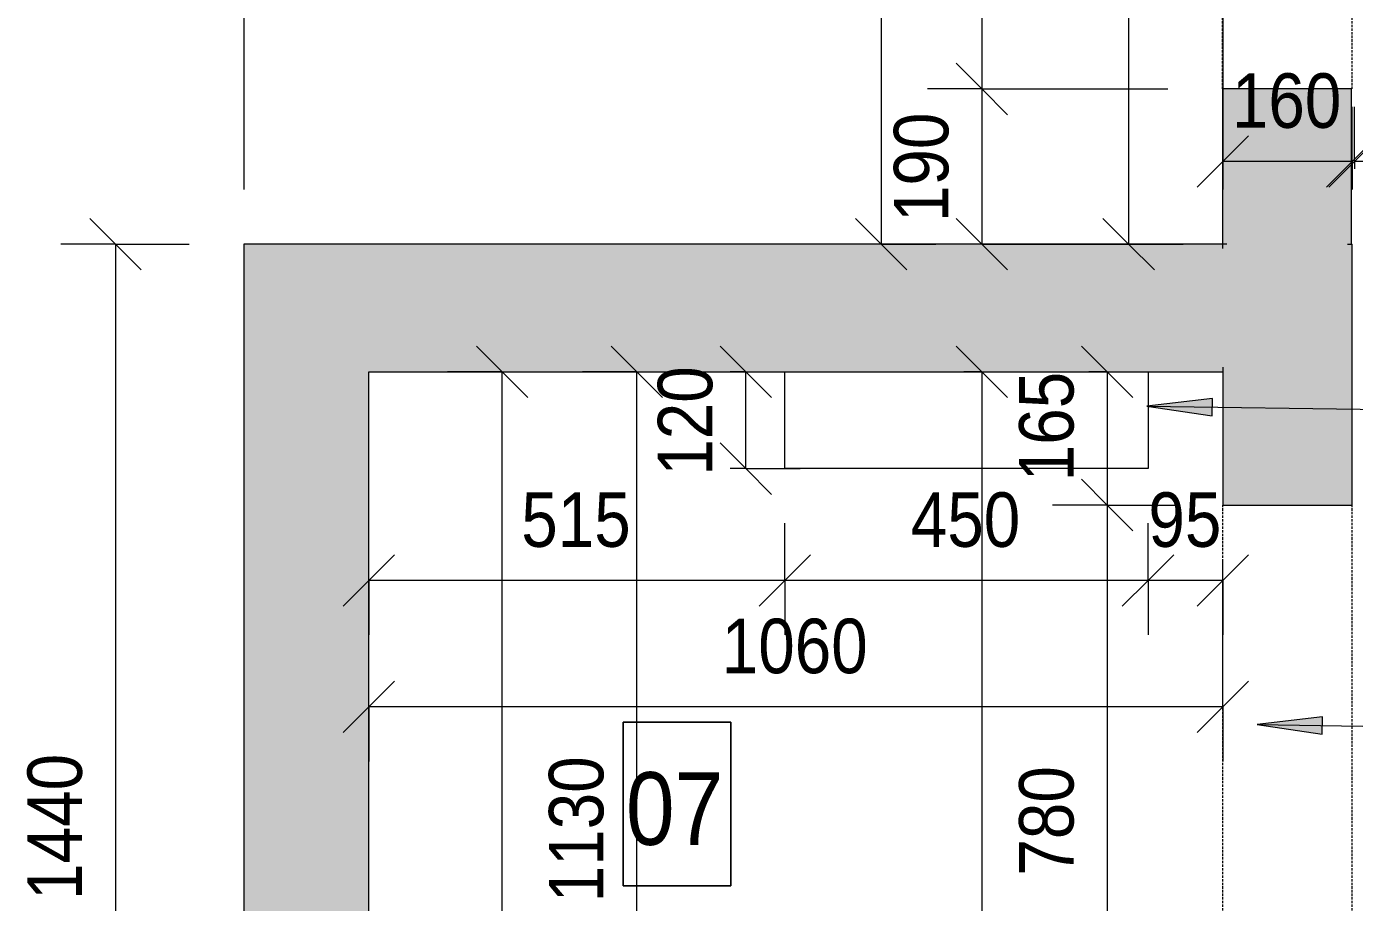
# Model space of a CAD drawing. Header units: millimetres. Extents: x 13896 to 30347, y -17371 to -9261.
# Drawn here: x 20820 to 22465, y -15047 to -13963 of the extents above; entities that cross this region are included whole.
import ezdxf

# ---------------------------------------------------------------- set-up
doc = ezdxf.new("R2010")
doc.units = ezdxf.units.MM
doc.linetypes.add('ADSK_Штрих_ш3 п1_5', pattern=[4.5, 3, -1.5])
for name, color, linetype, lineweight in [('Аннотация', 7, 'Continuous', 9), ('Линии разделители', 7, 'ADSK_Штрих_ш3 п1_5', 9), ('Марки помещений', 7, 'Continuous', 18), ('Размеры', 7, 'Continuous', 9), ('Размеры-45', 7, 'Continuous', 9), ('Стены внутренние', 7, 'Continuous', 20), ('Узлы', 7, 'Continuous', 20)]:
    doc.layers.add(name, color=color, linetype=linetype, lineweight=lineweight)
doc.layers.add('Линии', color=94, linetype='Continuous', lineweight=9, true_color=0x00a600)
doc.styles.add('Century Gothic', font='GOTHIC.TTF', dxfattribs={"width": 0.9, "height": 67.5})
doc.styles.add('Century Gothic_1', font='GOTHIC.TTF', dxfattribs={"width": 0.9, "height": 90})
doc.dimstyles.new('GOT_1_5_округ_до_5', dxfattribs={"dimscale": 304.8, "dimtxt": 70.481358, "dimasz": 0.20876, "dimexe": 0.221457, "dimexo": 0.221457, "dimgap": 0.073819, "dimtad": 1, "dimdec": 0, "dimrnd": 5, "dimdsep": 46, "dimtxsty": 'Century Gothic', "dimblk1": 'OBLIQUE', "dimblk2": 'OBLIQUE', "dimsah": 1, "dimcen": 0.09, "dimazin": 0, "dimtfac": 1, "dimtdec": 4, "dimtix": 1, "dimtmove": 0, "dimatfit": 3, "dimfxl": 1, "dimtvp": 1, "dimtolj": 1, "dimtzin": 0, "dimarcsym": 2})
doc.dimstyles.new('GOT_1_5_округ_до_5_1', dxfattribs={"dimscale": 304.8, "dimtxt": 70.481358, "dimasz": 0.20876, "dimexe": 0.221457, "dimexo": 0.221457, "dimgap": 0.073819, "dimtad": 1, "dimdec": 0, "dimrnd": 5, "dimdsep": 46, "dimtxsty": 'Century Gothic', "dimblk1": 'OBLIQUE', "dimblk2": 'OBLIQUE', "dimsah": 1, "dimcen": 0.09, "dimazin": 0, "dimtfac": 1, "dimtdec": 4, "dimtix": 1, "dimtmove": 2, "dimatfit": 3, "dimfxl": 1, "dimtvp": 1, "dimtolj": 1, "dimtzin": 0, "dimarcsym": 2})

# ---------------------------------------------------------------- blocks, each defined once
blk = doc.blocks.new('DIMBLOCK3-02_Обмерочный план')
at = {"layer": 'Размеры-45'}
for p, q in [((22301.5, -14804.9), (22301.5, -14622.6)), ((21243.8, -14804.9), (21243.8, -14782.3)), ((22301.5, -14804.9), (21243.8, -14804.9)), ((21243.8, -14804.9), (21243.8, -14872.4)), ((22301.5, -14804.9), (22301.5, -14872.4))]:
    blk.add_line(p, q, dxfattribs=at)
at = {"layer": 'Размеры-45', "lineweight": 18}
for p, q in [((21243.8, -14804.9), (21275.6, -14773)), ((22301.5, -14804.9), (22333.3, -14773)), ((21243.8, -14804.9), (21212, -14836.7)), ((22301.5, -14804.9), (22269.7, -14836.7))]:
    blk.add_line(p, q, dxfattribs=at)
at = {"layer": 'Размеры-45', "color": 0, "insert": (21680.9, -14695.8), "char_height": 67.5, "width": 220.17, "attachment_point": 1, "line_spacing_factor": 0.984502, "style": 'Century Gothic'}
blk.add_mtext('1060', dxfattribs=at)
blk = doc.blocks.new('_Oblique')
at = {"color": 0, "linetype": 'ByBlock', "lineweight": -2}
blk.add_line((-0.5, -0.5), (0.5, 0.5), dxfattribs=at)
blk = doc.blocks.new('DIMBLOCK4-02_Обмерочный план')
at = {"layer": 'Размеры-45'}
for p, q in [((22464.5, -14129.7), (22464.5, -14062.2)), ((24486.8, -14129.7), (24486.8, -14062.2)), ((24486.8, -14129.7), (22464.5, -14129.7)), ((22464.5, -14129.7), (22464.5, -14139.1)), ((24486.8, -14129.7), (24486.8, -14169.6))]:
    blk.add_line(p, q, dxfattribs=at)
at = {"layer": 'Размеры-45', "lineweight": 18}
for p, q in [((22464.5, -14129.7), (22496.3, -14097.9)), ((24486.8, -14129.7), (24518.6, -14097.9)), ((22464.5, -14129.7), (22432.7, -14161.6)), ((24486.8, -14129.7), (24455, -14161.6))]:
    blk.add_line(p, q, dxfattribs=at)
at = {"layer": 'Размеры-45', "color": 0, "insert": (23383.9, -14020.7), "char_height": 67.5, "width": 220.17, "attachment_point": 1, "line_spacing_factor": 0.984502, "style": 'Century Gothic'}
blk.add_mtext('2020', dxfattribs=at)
blk = doc.blocks.new('DIMBLOCK6-02_Обмерочный план')
at = {"layer": 'Размеры-45', "lineweight": 18}
for p, q in [((22003, -14390.1), (21971.2, -14358.3)), ((22003, -14390.1), (22034.8, -14422)), ((22003, -16260.1), (21971.2, -16228.3)), ((22003, -16260.1), (22034.8, -16292))]:
    blk.add_line(p, q, dxfattribs=at)
at = {"layer": 'Размеры-45'}
for p, q in [((22003, -14390.1), (21980.5, -14390.1)), ((22003, -14390.1), (22003, -16260.1)), ((22003, -14390.1), (22070.5, -14390.1)), ((22003, -16260.1), (21980.5, -16260.1)), ((22003, -16260.1), (22070.5, -16260.1))]:
    blk.add_line(p, q, dxfattribs=at)
at = {"layer": 'Размеры-45', "color": 0, "insert": (21894, -15493.9), "char_height": 67.5, "width": 220.17, "attachment_point": 1, "rotation": 90, "line_spacing_factor": 0.984502, "style": 'Century Gothic'}
blk.add_mtext('1870', dxfattribs=at)
blk = doc.blocks.new('DIMBLOCK78-02_Обмерочный план')
at = {"layer": 'Размеры-45'}
for p, q in [((22301.5, -14129.7), (22301.5, -14062.2)), ((22461.5, -14129.7), (22461.5, -14062.2)), ((22461.5, -14129.7), (22301.5, -14129.7)), ((22301.5, -14129.7), (22301.5, -14164.6)), ((22461.5, -14129.7), (22461.5, -14164.6))]:
    blk.add_line(p, q, dxfattribs=at)
at = {"layer": 'Размеры-45', "lineweight": 18}
for p, q in [((22301.5, -14129.7), (22333.3, -14097.9)), ((22461.5, -14129.7), (22493.3, -14097.9)), ((22301.5, -14129.7), (22269.7, -14161.6)), ((22461.5, -14129.7), (22429.7, -14161.6))]:
    blk.add_line(p, q, dxfattribs=at)
at = {"layer": 'Размеры-45', "color": 0, "insert": (22312.7, -14020.7), "char_height": 67.5, "width": 165.128, "attachment_point": 1, "line_spacing_factor": 0.984502, "style": 'Century Gothic'}
blk.add_mtext('160', dxfattribs=at)
blk = doc.blocks.new('DIMBLOCK80-02_Обмерочный план')
at = {"layer": 'Размеры-45'}
for p, q in [((21088.8, -13915), (21088.8, -13847.5)), ((22301.5, -13915), (22301.5, -13847.5)), ((22301.5, -13915), (21088.8, -13915)), ((21088.8, -13915), (21088.8, -14164.6)), ((22301.5, -13915), (22301.5, -14164.6))]:
    blk.add_line(p, q, dxfattribs=at)
at = {"layer": 'Размеры-45', "lineweight": 18}
for p, q in [((21088.8, -13915), (21120.6, -13883.2)), ((22301.5, -13915), (22333.3, -13883.2)), ((21088.8, -13915), (21057, -13946.8)), ((22301.5, -13915), (22269.7, -13946.8))]:
    blk.add_line(p, q, dxfattribs=at)
at = {"layer": 'Размеры-45', "color": 0, "insert": (21603.4, -13806), "char_height": 67.5, "width": 220.17, "attachment_point": 1, "line_spacing_factor": 0.984502, "style": 'Century Gothic'}
blk.add_mtext('1215', dxfattribs=at)
blk = doc.blocks.new('DIMBLOCK88-02_Обмерочный план')
at = {"layer": 'Размеры-45', "lineweight": 18}
for p, q in [((21575.7, -14390.1), (21543.9, -14358.3)), ((21575.7, -14390.1), (21607.6, -14422)), ((21575.7, -15520.1), (21543.9, -15488.3)), ((21575.7, -15520.1), (21607.6, -15552))]:
    blk.add_line(p, q, dxfattribs=at)
at = {"layer": 'Размеры-45'}
for p, q in [((21575.7, -14390.1), (21508.2, -14390.1)), ((21575.7, -15520.1), (21575.7, -14390.1)), ((21575.7, -14390.1), (21598.2, -14390.1)), ((21575.7, -15520.1), (21324.3, -15520.1)), ((21575.7, -15520.1), (21643.2, -15520.1))]:
    blk.add_line(p, q, dxfattribs=at)
at = {"layer": 'Размеры-45', "color": 0, "insert": (21466.7, -15046.9), "char_height": 67.5, "width": 220.17, "attachment_point": 1, "rotation": 90, "line_spacing_factor": 0.984502, "style": 'Century Gothic'}
blk.add_mtext('1130', dxfattribs=at)
blk = doc.blocks.new('DIMBLOCK90-02_Обмерочный план')
at = {"layer": 'Размеры-45', "lineweight": 18}
for p, q in [((21408.8, -14390.1), (21377, -14358.3)), ((21408.8, -14390.1), (21440.6, -14422)), ((21408.8, -15945.1), (21377, -15913.3)), ((21408.8, -15945.1), (21440.6, -15977))]:
    blk.add_line(p, q, dxfattribs=at)
at = {"layer": 'Размеры-45'}
for p, q in [((21408.8, -14390.1), (21341.3, -14390.1)), ((21408.8, -15945.1), (21408.8, -14390.1)), ((21408.8, -14390.1), (21431.3, -14390.1)), ((21408.8, -15945.1), (21338.8, -15945.1)), ((21408.8, -15945.1), (21476.3, -15945.1))]:
    blk.add_line(p, q, dxfattribs=at)
at = {"layer": 'Размеры-45', "color": 0, "insert": (21299.8, -15259.4), "char_height": 67.5, "width": 220.17, "attachment_point": 1, "rotation": 90, "line_spacing_factor": 0.984502, "style": 'Century Gothic'}
blk.add_mtext('1555', dxfattribs=at)
blk = doc.blocks.new('DIMBLOCK92-02_Обмерочный план')
at = {"layer": 'Размеры-45', "lineweight": 18}
for p, q in [((21710.6, -14390.1), (21678.8, -14358.3)), ((21710.6, -14390.1), (21742.4, -14422)), ((21710.6, -14510.1), (21678.8, -14478.3)), ((21710.6, -14510.1), (21742.4, -14542))]:
    blk.add_line(p, q, dxfattribs=at)
at = {"layer": 'Размеры-45'}
for p, q in [((21710.6, -14390.1), (21691.3, -14390.1)), ((21710.6, -14510.1), (21710.6, -14390.1)), ((21710.6, -14390.1), (21778.1, -14390.1)), ((21710.6, -14510.1), (21691.3, -14510.1)), ((21710.6, -14510.1), (21778.1, -14510.1))]:
    blk.add_line(p, q, dxfattribs=at)
at = {"layer": 'Размеры-45', "color": 0, "insert": (21601.6, -14518.9), "char_height": 67.5, "width": 165.128, "attachment_point": 1, "rotation": 90, "line_spacing_factor": 0.984502, "style": 'Century Gothic'}
blk.add_mtext('120', dxfattribs=at)
blk = doc.blocks.new('DIMBLOCK93-02_Обмерочный план')
at = {"layer": 'Размеры-45'}
for p, q in [((22208.8, -14648.4), (22208.8, -14577.6)), ((22301.5, -14648.4), (22301.5, -14622.6)), ((22301.5, -14648.4), (22208.8, -14648.4)), ((22208.8, -14648.4), (22208.8, -14715.9)), ((22301.5, -14648.4), (22301.5, -14715.9))]:
    blk.add_line(p, q, dxfattribs=at)
at = {"layer": 'Размеры-45', "lineweight": 18}
for p, q in [((22208.8, -14648.4), (22240.6, -14616.6)), ((22301.5, -14648.4), (22333.3, -14616.6)), ((22208.8, -14648.4), (22177, -14680.2)), ((22301.5, -14648.4), (22269.7, -14680.2))]:
    blk.add_line(p, q, dxfattribs=at)
at = {"layer": 'Размеры-45', "color": 0, "insert": (22209.3, -14539.4), "char_height": 67.5, "width": 110.085, "attachment_point": 1, "line_spacing_factor": 0.984502, "style": 'Century Gothic'}
blk.add_mtext('95', dxfattribs=at)
blk = doc.blocks.new('DIMBLOCK94-02_Обмерочный план')
at = {"layer": 'Размеры-45'}
for p, q in [((21758.8, -14648.4), (21758.8, -14577.6)), ((22208.8, -14648.4), (22208.8, -14577.6)), ((22208.8, -14648.4), (21758.8, -14648.4)), ((21758.8, -14648.4), (21758.8, -14715.9)), ((22208.8, -14648.4), (22208.8, -14715.9))]:
    blk.add_line(p, q, dxfattribs=at)
at = {"layer": 'Размеры-45', "lineweight": 18}
for p, q in [((21758.8, -14648.4), (21790.6, -14616.6)), ((22208.8, -14648.4), (22240.6, -14616.6)), ((21758.8, -14648.4), (21727, -14680.2)), ((22208.8, -14648.4), (22177, -14680.2))]:
    blk.add_line(p, q, dxfattribs=at)
at = {"layer": 'Размеры-45', "color": 0, "insert": (21915, -14539.4), "char_height": 67.5, "width": 165.128, "attachment_point": 1, "line_spacing_factor": 0.984502, "style": 'Century Gothic'}
blk.add_mtext('450', dxfattribs=at)
blk = doc.blocks.new('DIMBLOCK95-02_Обмерочный план')
at = {"layer": 'Размеры-45'}
for p, q in [((21758.8, -14648.4), (21758.8, -14577.6)), ((21243.8, -14648.4), (21243.8, -14625.9)), ((21758.8, -14648.4), (21243.8, -14648.4)), ((21243.8, -14648.4), (21243.8, -14715.9)), ((21758.8, -14648.4), (21758.8, -14715.9))]:
    blk.add_line(p, q, dxfattribs=at)
at = {"layer": 'Размеры-45', "lineweight": 18}
for p, q in [((21243.8, -14648.4), (21275.6, -14616.6)), ((21758.8, -14648.4), (21790.6, -14616.6)), ((21243.8, -14648.4), (21212, -14680.2)), ((21758.8, -14648.4), (21727, -14680.2))]:
    blk.add_line(p, q, dxfattribs=at)
at = {"layer": 'Размеры-45', "color": 0, "insert": (21432.5, -14539.4), "char_height": 67.5, "width": 165.128, "attachment_point": 1, "line_spacing_factor": 0.984502, "style": 'Century Gothic'}
blk.add_mtext('515', dxfattribs=at)
blk = doc.blocks.new('DIMBLOCK96-02_Обмерочный план')
at = {"layer": 'Размеры-45', "lineweight": 18}
for p, q in [((22158.1, -14390.1), (22126.3, -14358.3)), ((22158.1, -14390.1), (22189.9, -14422)), ((22158.1, -14555.1), (22126.3, -14523.3)), ((22158.1, -14555.1), (22189.9, -14587))]:
    blk.add_line(p, q, dxfattribs=at)
at = {"layer": 'Размеры-45'}
for p, q in [((22158.1, -14390.1), (22135.6, -14390.1)), ((22158.1, -14390.1), (22158.1, -14555.1)), ((22158.1, -14390.1), (22225.6, -14390.1)), ((22158.1, -14555.1), (22090.6, -14555.1)), ((22158.1, -14555.1), (22242, -14555.1))]:
    blk.add_line(p, q, dxfattribs=at)
at = {"layer": 'Размеры-45', "color": 0, "insert": (22049.1, -14525.7), "char_height": 67.5, "width": 165.128, "attachment_point": 1, "rotation": 90, "line_spacing_factor": 0.984502, "style": 'Century Gothic'}
blk.add_mtext('165', dxfattribs=at)
blk = doc.blocks.new('DIMBLOCK97-02_Обмерочный план')
at = {"layer": 'Размеры-45', "lineweight": 18}
for p, q in [((22158.1, -14555.1), (22126.3, -14523.3)), ((22158.1, -14555.1), (22189.9, -14587)), ((22158.1, -15335.1), (22126.3, -15303.3)), ((22158.1, -15335.1), (22189.9, -15367))]:
    blk.add_line(p, q, dxfattribs=at)
at = {"layer": 'Размеры-45'}
for p, q in [((22158.1, -14555.1), (22090.6, -14555.1)), ((22158.1, -14555.1), (22158.1, -15335.1)), ((22158.1, -14555.1), (22242, -14555.1)), ((22158.1, -15335.1), (22090.6, -15335.1)), ((22158.1, -15335.1), (22242, -15335.1))]:
    blk.add_line(p, q, dxfattribs=at)
at = {"layer": 'Размеры-45', "color": 0, "insert": (22049.1, -15013.9), "char_height": 67.5, "width": 165.128, "attachment_point": 1, "rotation": 90, "line_spacing_factor": 0.984502, "style": 'Century Gothic'}
blk.add_mtext('780', dxfattribs=at)
blk = doc.blocks.new('DIMBLOCK99-02_Обмерочный план')
at = {"layer": 'Размеры-45', "lineweight": 18}
for p, q in [((20929.8, -14232.1), (20898, -14200.3)), ((20929.8, -14232.1), (20961.6, -14264)), ((20929.8, -15672.1), (20898, -15640.3)), ((20929.8, -15672.1), (20961.6, -15704))]:
    blk.add_line(p, q, dxfattribs=at)
at = {"layer": 'Размеры-45'}
for p, q in [((20929.8, -14232.1), (20862.3, -14232.1)), ((20929.8, -14232.1), (20929.8, -15672.1)), ((20929.8, -14232.1), (21021.3, -14232.1)), ((20929.8, -15672.1), (20907.3, -15672.1)), ((20929.8, -15672.1), (20997.3, -15672.1))]:
    blk.add_line(p, q, dxfattribs=at)
at = {"layer": 'Размеры-45', "color": 0, "insert": (20820.8, -15043.9), "char_height": 67.5, "width": 220.17, "attachment_point": 1, "rotation": 90, "line_spacing_factor": 0.984502, "style": 'Century Gothic'}
blk.add_mtext('1440', dxfattribs=at)
blk = doc.blocks.new('DIMBLOCK104-02_Обмерочный план')
at = {"layer": 'Размеры-45', "lineweight": 18}
for p, q in [((22003, -11817.1), (21971.2, -11785.3)), ((22003, -11817.1), (22034.8, -11849)), ((22003, -14040.1), (21971.2, -14008.3)), ((22003, -14040.1), (22034.8, -14072))]:
    blk.add_line(p, q, dxfattribs=at)
at = {"layer": 'Размеры-45'}
for p, q in [((22003, -11817.1), (21935.5, -11817.1)), ((22003, -11817.1), (22003, -14040.1)), ((22003, -11817.1), (22233.3, -11817.1)), ((22003, -14040.1), (21935.5, -14040.1)), ((22003, -14040.1), (22233.5, -14040.1))]:
    blk.add_line(p, q, dxfattribs=at)
at = {"layer": 'Размеры-45', "color": 0, "insert": (21894, -13020.4), "char_height": 67.5, "width": 220.17, "attachment_point": 1, "rotation": 90, "line_spacing_factor": 0.984502, "style": 'Century Gothic'}
blk.add_mtext('2225', dxfattribs=at)
blk = doc.blocks.new('DIMBLOCK105-02_Обмерочный план')
at = {"layer": 'Размеры-45', "lineweight": 18}
for p, q in [((22003, -14040.1), (21971.2, -14008.3)), ((22003, -14040.1), (22034.8, -14072)), ((22003, -14232.1), (21971.2, -14200.3)), ((22003, -14232.1), (22034.8, -14264))]:
    blk.add_line(p, q, dxfattribs=at)
at = {"layer": 'Размеры-45'}
for p, q in [((22003, -14040.1), (21935.5, -14040.1)), ((22003, -14040.1), (22003, -14232.1)), ((22003, -14040.1), (22233.5, -14040.1)), ((22003, -14232.1), (21935.5, -14232.1)), ((22003, -14232.1), (22234, -14232.1))]:
    blk.add_line(p, q, dxfattribs=at)
at = {"layer": 'Размеры-45', "color": 0, "insert": (21894, -14204.9), "char_height": 67.5, "width": 165.128, "attachment_point": 1, "rotation": 90, "line_spacing_factor": 0.984502, "style": 'Century Gothic'}
blk.add_mtext('190', dxfattribs=at)
blk = doc.blocks.new('DIMBLOCK106-02_Обмерочный план')
at = {"layer": 'Размеры-45', "lineweight": 18}
for p, q in [((21878.4, -9947.1), (21846.6, -9915.3)), ((21878.4, -9947.1), (21910.2, -9979)), ((21878.4, -14232.1), (21846.6, -14200.3)), ((21878.4, -14232.1), (21910.2, -14264))]:
    blk.add_line(p, q, dxfattribs=at)
at = {"layer": 'Размеры-45'}
for p, q in [((21878.4, -9947.1), (21855.9, -9947.1)), ((21878.4, -9947.1), (21878.4, -14232.1)), ((21878.4, -9947.1), (21945.9, -9947.1)), ((21878.4, -14232.1), (21855.9, -14232.1)), ((21878.4, -14232.1), (21945.9, -14232.1))]:
    blk.add_line(p, q, dxfattribs=at)
at = {"layer": 'Размеры-45', "color": 0, "insert": (21769.4, -12181.4), "char_height": 67.5, "width": 220.17, "attachment_point": 1, "rotation": 90, "line_spacing_factor": 0.984502, "style": 'Century Gothic'}
blk.add_mtext('4285', dxfattribs=at)
blk = doc.blocks.new('Марка_Помещение_Номер - Номер-4743664-02_Обмерочный план')
at = {"layer": 'Марки помещений'}
for p, q in [((-1.477, 2.76), (-1.477, 7.259)), ((-1.477, 7.259), (1.49, 7.259)), ((1.49, 7.259), (-1.477, 7.259)), ((-1.477, 7.259), (-1.477, 2.76)), ((1.49, 7.259), (1.49, 2.76)), ((1.49, 2.76), (1.49, 7.259)), ((1.49, 2.76), (-1.477, 2.76)), ((-1.477, 2.76), (1.49, 2.76))]:
    blk.add_line(p, q, dxfattribs=at)
blk = doc.blocks.new('DIMBLOCK164-02_Обмерочный план')
at = {"layer": 'Размеры-45', "lineweight": 18}
for p, q in [((22184.8, -12989.6), (22153, -12957.8)), ((22184.8, -12989.6), (22216.7, -13021.5)), ((22184.8, -14232.1), (22153, -14200.3)), ((22184.8, -14232.1), (22216.7, -14264))]:
    blk.add_line(p, q, dxfattribs=at)
at = {"layer": 'Размеры-45'}
for p, q in [((22184.8, -12989.6), (22117.3, -12989.6)), ((22184.8, -12989.6), (22184.8, -14232.1)), ((22184.8, -12989.6), (22224, -12989.6)), ((22184.8, -14232.1), (22162.3, -14232.1)), ((22184.8, -14232.1), (22252.3, -14232.1))]:
    blk.add_line(p, q, dxfattribs=at)
at = {"layer": 'Размеры-45', "color": 0, "insert": (22075.8, -13702.6), "char_height": 67.5, "width": 220.17, "attachment_point": 1, "rotation": 90, "line_spacing_factor": 0.984502, "style": 'Century Gothic'}
blk.add_mtext('1245', dxfattribs=at)

msp = doc.modelspace()

# ---------------------------------------------------------------- hatches: boundary and pattern name
at = {"layer": 'Аннотация'}
for points in [[(22207.4, -14432.8), (22288.2, -14444.6), (22288.5, -14423.3)], [(22343.9, -14826.7), (22424.7, -14838.7), (22425.1, -14817.4)]]:
    msp.add_hatch(color=256, dxfattribs=at).paths.add_polyline_path(points)
at = {"layer": 'Стены внутренние', "true_color": 0xc0c0c0}
for points in [[(22301.5, -14232.1), (22306.6, -14232.1), (22306.6, -14153.3), (22456, -14153.3), (22456, -14232.1), (22461, -14232.1), (22461, -14040.1), (22301, -14040.1), (22301, -14232.1)], [(21088.8, -15520.1), (21243.8, -15520.1), (21243.8, -14232.1), (21088.8, -14232.1), (21088.8, -14390.1)], [(21243.8, -14390.1), (22301.5, -14390.1), (22301, -14384.5), (22221.5, -14384.5), (22221.5, -14237.7), (22301.5, -14237.7), (22301, -14232.1), (21243.8, -14232.1)]]:
    msp.add_hatch(color=9, dxfattribs=at).paths.add_polyline_path(points)
h = msp.add_hatch(color=9, dxfattribs=at)
h.paths.add_polyline_path([(22461.5, -14555.1), (22461.5, -14232.1), (22456, -14232.1), (22456, -14281.1), (22341.5, -14281.1), (22341.5, -14384.5), (22301.5, -14384.5), (22301.5, -14555.1), (22456, -14555.1)])
h.paths.add_polyline_path([(22301.5, -14237.7), (22306.6, -14237.7), (22306.6, -14232.1), (22301.5, -14232.1)])
at = {"layer": 'Узлы', "true_color": 0xc6c6c6}
for points in [[(22456, -14281.1), (22456, -14153.3), (22306.6, -14153.3), (22306.6, -14237.7), (22341.5, -14237.7), (22341.5, -14281.1)], [(22221.5, -14384.5), (22341.5, -14384.5), (22341.5, -14237.7), (22221.5, -14237.7)]]:
    msp.add_hatch(color=9, dxfattribs=at).paths.add_polyline_path(points)

# ---------------------------------------------------------------- linework, layer by layer
at = {"layer": 'Аннотация'}
for p, q in [((22288.5, -14423.3), (22207.4, -14432.8)), ((22288.2, -14444.6), (22288.5, -14423.3)), ((22207.4, -14432.8), (22288.2, -14444.6)), ((22207.4, -14432.8), (22703.5, -14440)), ((22425.1, -14817.4), (22343.9, -14826.7)), ((22424.7, -14838.7), (22425.1, -14817.4)), ((22343.9, -14826.7), (22424.7, -14838.7)), ((22343.9, -14826.7), (22773, -14833.9))]:
    msp.add_line(p, q, dxfattribs=at)
at = {"layer": 'Линии', "color": 7, "lineweight": 20}
for p, q in [((21758.8, -14510.1), (21758.8, -14390.1)), ((22208.8, -14390.1), (22208.8, -14510.1)), ((22208.8, -14510.1), (21758.8, -14510.1))]:
    msp.add_line(p, q, dxfattribs=at)
at = {"layer": 'Линии', "color": 7, "linetype": 'ADSK_Штрих_ш3 п1_5'}
for p, q in [((22301.5, -15345.1), (22301.5, -14555.1)), ((22461.5, -15345.1), (22461.5, -14555.1))]:
    msp.add_line(p, q, dxfattribs=at)
at = {"layer": 'Линии разделители'}
for p, q in [((22461.5, -14040.1), (22461.5, -13042.1)), ((22301, -14040.1), (22301, -13049.3))]:
    msp.add_line(p, q, dxfattribs=at)
at = {"layer": 'Стены внутренние'}
for p, q in [((22461, -14040.1), (22301, -14040.1)), ((22301, -14040.1), (22301, -14232.1)), ((22461, -14232.1), (22461, -14040.1)), ((21088.8, -14232.1), (21088.8, -15520.1)), ((22301, -14232.1), (21088.8, -14232.1)), ((22301.5, -14237.7), (22301.5, -14232.1)), ((22306.6, -14232.1), (22301.5, -14232.1)), ((22456, -14232.1), (22461.5, -14232.1)), ((22461.5, -14555.1), (22461.5, -14232.1)), ((21243.8, -15520.1), (21243.8, -14390.1)), ((21243.8, -14390.1), (22301.5, -14390.1)), ((22301.5, -14384.5), (22301.5, -14555.1)), ((22301.5, -14555.1), (22461.5, -14555.1))]:
    msp.add_line(p, q, dxfattribs=at)

# ---------------------------------------------------------------- block references
at = {"layer": 'Марки помещений', "xscale": 44.99999999999998, "yscale": 44.99999999999998, "zscale": 44.99999999999998}
msp.add_blockref('Марка_Помещение_Номер - Номер-4743664-02_Обмерочный план', (21625.1, -15150.6), dxfattribs=at)

# ---------------------------------------------------------------- texts
at = {"layer": 'Марки помещений', "lineweight": 9, "insert": (21562.2, -14885.8), "char_height": 90, "width": 155.848, "attachment_point": 1, "style": 'Century Gothic_1'}
msp.add_mtext('07', dxfattribs=at)

# ---------------------------------------------------------------- dimensions: what is measured, and where the dimension line sits
at = {"layer": 'Размеры'}
for base, p1, p2, angle, override, picture, middle in [((21878.4, -14232.1), (21923.4, -9947.1), (21923.4, -14232.1), 90, {"dimpost": '<>', "dimfxl": 4285}, 'DIMBLOCK106-02_Обмерочный план', (21820.4, -12089.6)), ((22003, -14040.1), (22300.8, -11817.1), (22301, -14040.1), 90, {"dimpost": '<>', "dimfxl": 2223.000012}, 'DIMBLOCK104-02_Обмерочный план', (21945.1, -12928.6)), ((22184.8426055, -14232.1392535), (22291.5010243, -12989.6392535), (22229.83581, -14232.1392535), 90, {"dimpost": '<>', "dimfxl": 1244.02928}, 'DIMBLOCK164-02_Обмерочный план', (22126.8947807, -13610.8892535)), ((21088.8, -13915), (22301.5, -14232.1), (21088.8, -14232.1), 0, {"dimpost": '<>', "dimfxl": 1212.683698}, 'DIMBLOCK80-02_Обмерочный план', (21695.2, -13857.1)), ((22003, -14232.1), (22301, -14040.1), (22301.5, -14232.1), 90, {"dimpost": '<>', "dimfxl": 192.000531}, 'DIMBLOCK105-02_Обмерочный план', (21945.1, -14136.1)), ((22464.5, -14129.7), (24486.8, -14237.1), (22464.5, -14206.6), 0, {"dimpost": '<>', "dimfxl": 2022.54722}, 'DIMBLOCK4-02_Обмерочный план', (23475.7, -14071.8)), ((20929.8, -15672.1), (21088.8, -14232.1), (20974.8, -15672.1), 90, {"dimpost": '<>', "dimfxl": 1444.509597}, 'DIMBLOCK99-02_Обмерочный план', (20871.8, -14952.1)), ((21575.7, -14390.1), (21256.8, -15520.1), (21530.7, -14390.1), 90, {"dimpost": '<>', "dimfxl": 1162.727907}, 'DIMBLOCK88-02_Обмерочный план', (21517.8, -14955.1)), ((21408.8, -14390.1), (21271.3, -15945.1), (21363.8, -14390.1), 90, {"dimpost": '<>', "dimfxl": 1557.747539}, 'DIMBLOCK90-02_Обмерочный план', (21351.7, -15167.6)), ((21710.6, -14390.1), (21758.8, -14510.1), (21758.8, -14390.1), 90, {"dimpost": '<>', "dimfxl": 120}, 'DIMBLOCK92-02_Обмерочный план', (21652.6, -14450.1)), ((21243.8, -14648.4), (21758.8, -14510.1), (21243.8, -14693.4), 0, {"dimpost": '<>', "dimfxl": 546.628303}, 'DIMBLOCK95-02_Обмерочный план', (21501.3, -14591.3)), ((22158.1, -15335.1), (22309.5, -14555.1), (22309.5, -15335.1), 90, {"dimpost": '<>', "dimfxl": 780}, 'DIMBLOCK97-02_Обмерочный план', (22100.2, -14945.1)), ((21243.8, -14804.9), (22301.5, -14555.1), (21243.8, -14849.8), 0, {"dimpost": '<>', "dimfxl": 1097.975009}, 'DIMBLOCK3-02_Обмерочный план', (21772.7, -14746.9))]:
    dim = msp.add_linear_dim(base=base, p1=p1, p2=p2, angle=angle, dimstyle='GOT_1_5_округ_до_5', override=override, dxfattribs=at)
    dim.commit()
    dim.dimension.update_dxf_attribs({"geometry": picture, "text_midpoint": middle})
for base, p1, p2, override, picture, middle in [((22301.5, -14129.7), (22461.5, -14232.1), (22301.5, -14232.1), {"dimpost": '<>', "dimfxl": 160}, 'DIMBLOCK78-02_Обмерочный план', (22381.5, -14071.8)), ((21758.8, -14648.4), (22208.8, -14510.1), (21758.8, -14510.1), {"dimpost": '<>', "dimfxl": 450}, 'DIMBLOCK94-02_Обмерочный план', (21983.8, -14590.4)), ((22208.8, -14648.4), (22301.5, -14555.1), (22208.8, -14510.1), {"dimpost": '<>', "dimfxl": 103.030422}, 'DIMBLOCK93-02_Обмерочный план', (22255.2, -14590.4))]:
    dim = msp.add_linear_dim(base=base, p1=p1, p2=p2, dimstyle='GOT_1_5_округ_до_5', override=override, dxfattribs=at)
    dim.commit()
    dim.dimension.update_dxf_attribs({"geometry": picture, "text_midpoint": middle})
for base, p1, p2, override, picture, middle in [((22003, -16260.1), (22048, -14390.1), (22048, -16260.1), {"dimpost": '<>', "dimfxl": 1870}, 'DIMBLOCK6-02_Обмерочный план', (21939, -15383.8)), ((22158.1, -14555.1), (22203.1, -14390.1), (22309.5, -14555.1), {"dimpost": '<>', "dimfxl": 196.333396}, 'DIMBLOCK96-02_Обмерочный план', (22094.1, -14443.2))]:
    dim = msp.add_linear_dim(base=base, p1=p1, p2=p2, angle=90, dimstyle='GOT_1_5_округ_до_5_1', override=override, dxfattribs=at)
    dim.commit()
    dim.dimension.update_dxf_attribs({"geometry": picture, "text_midpoint": middle, "dimtype": 160, "text_rotation": 90})

doc.saveas('drawing.dxf')
